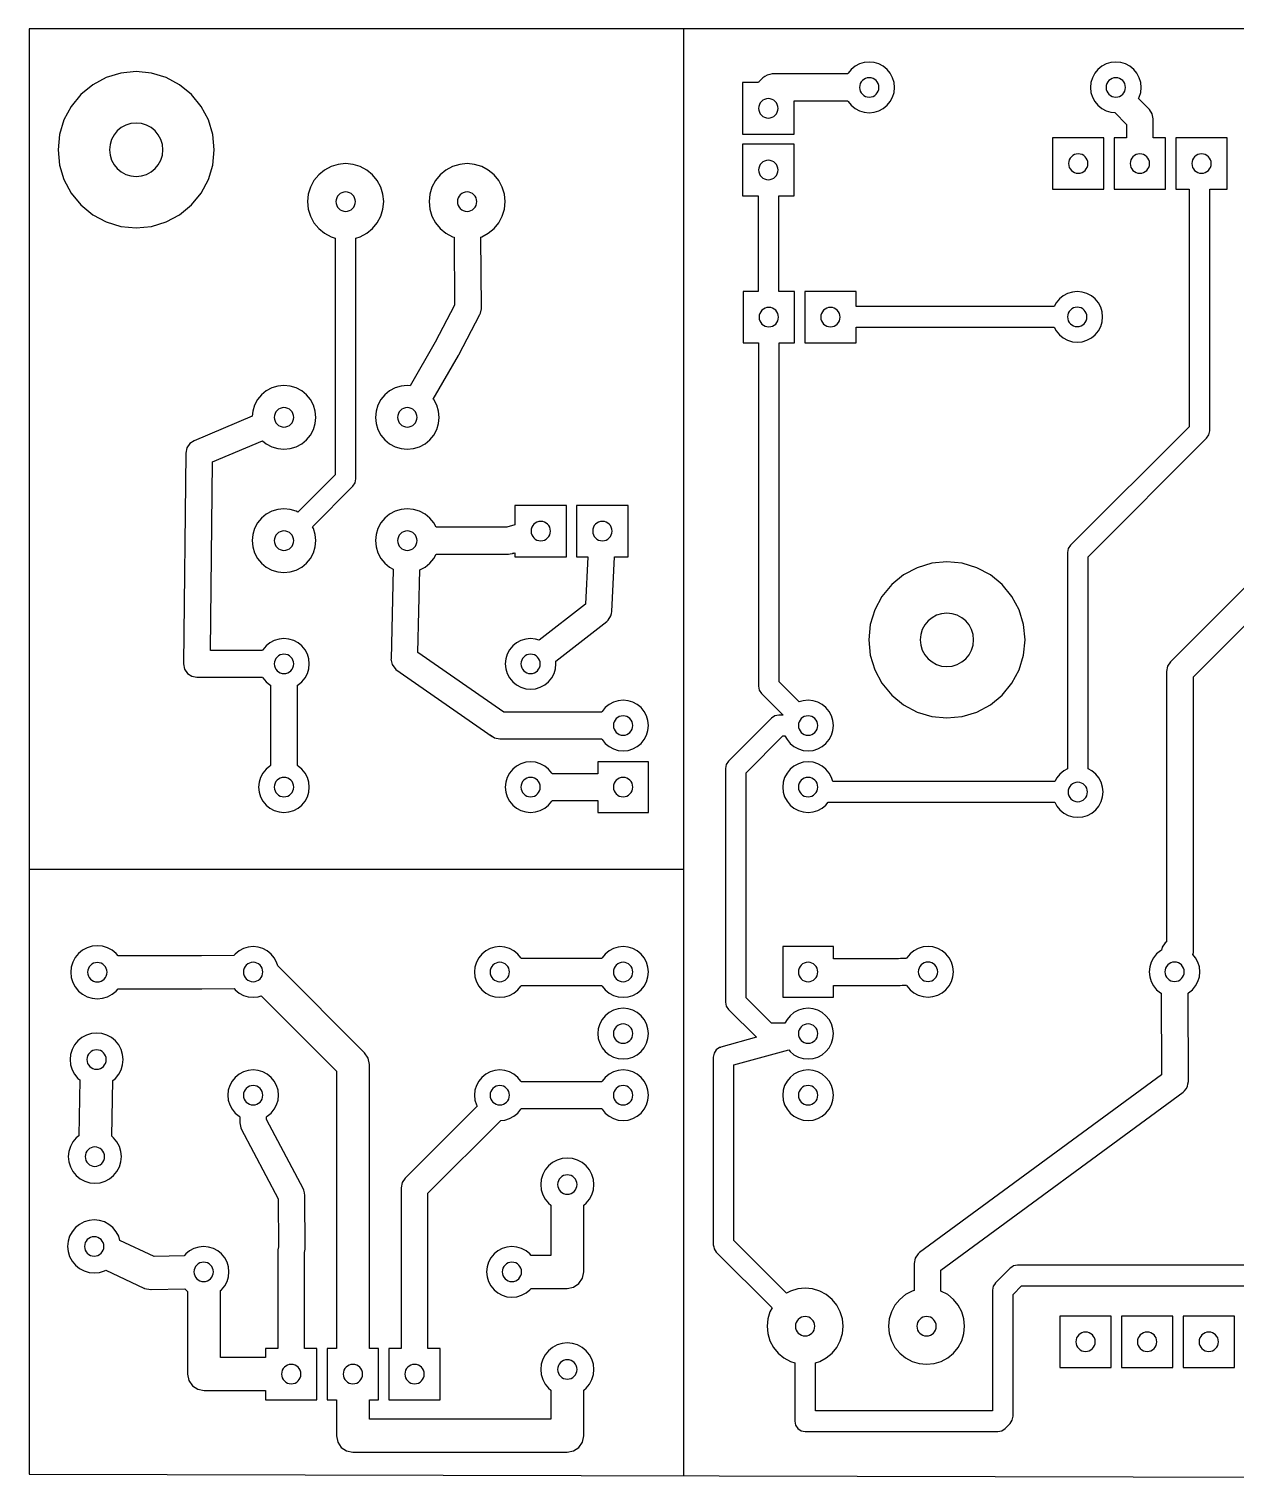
# Model space of a CAD drawing. Extents: x 0.5 to 88.8, y -0.1 to 59.7.
# Drawn here: x 0.5 to 50.2, y -0.1 to 59.7 of the extents above; entities that cross this region are included whole.
import ezdxf

# ---------------------------------------------------------------- set-up
doc = ezdxf.new("R2010")
doc.units = 0
doc.layers.add('PLAN_1', color=18, linetype='CONTINUOUS')

msp = doc.modelspace()

# ---------------------------------------------------------------- linework, layer by layer
at = {"layer": 'PLAN_1'}
for points in [[(0.484727, 0.120579), (85.767685, -0.081994), (85.767685, 41.141479), (88.80627, 46.610932), (88.80627, 59.676849), (0.484727, 59.676849)], [(35.497269, 56.305599), (35.677777, 56.402084), (35.835995, 56.531929), (35.96584, 56.690147), (36.062325, 56.870655), (36.121739, 57.066517), (36.1418, 57.270207), (36.121739, 57.473896), (36.062325, 57.669758), (35.96584, 57.850266), (35.835995, 58.008484), (35.677777, 58.138329), (35.497269, 58.234814), (35.301407, 58.294228), (35.097718, 58.314289), (34.894028, 58.294228), (34.698166, 58.234814), (34.517659, 58.138329), (34.35944, 58.008484), (34.229596, 57.850266), (34.214642, 57.822289), (31.104836, 57.822289), (30.996968, 57.800831), (30.889622, 57.778614), (30.802166, 57.719193), (30.711445, 57.657555), (30.551896, 57.495491), (30.53265, 57.46669), (29.882195, 57.46669), (29.882195, 55.346527), (32.002358, 55.346527), (32.002358, 56.718124), (34.214642, 56.718124), (34.229596, 56.690147), (34.35944, 56.531929), (34.517659, 56.402084), (34.698166, 56.305599), (34.894028, 56.246185), (35.097718, 56.226124), (35.301407, 56.246185)], [(47.305859, 53.070686), (47.305859, 55.190849), (46.800396, 55.190849), (46.800396, 55.974808), (46.75837, 56.186081), (46.638695, 56.365189), (46.189633, 56.814251), (46.219784, 56.870655), (46.279198, 57.066517), (46.29926, 57.270207), (46.279198, 57.473896), (46.219784, 57.669758), (46.123299, 57.850266), (45.993454, 58.008484), (45.835236, 58.138329), (45.654728, 58.234814), (45.458867, 58.294228), (45.255177, 58.314289), (45.051487, 58.294228), (44.855626, 58.234814), (44.675118, 58.138329), (44.5169, 58.008484), (44.387055, 57.850266), (44.29057, 57.669758), (44.231156, 57.473896), (44.211094, 57.270207), (44.231156, 57.066517), (44.29057, 56.870655), (44.387055, 56.690147), (44.5169, 56.531929), (44.675118, 56.402084), (44.855626, 56.305599), (45.051487, 56.246185), (45.211983, 56.230377), (45.696232, 55.746128), (45.696232, 55.190849), (45.185696, 55.190849), (45.185696, 53.070686)], [(7.175892, 52.423496), (7.576226, 52.911305), (7.873703, 53.467842), (8.056885, 54.07172), (8.11874, 54.69973), (8.056885, 55.32774), (7.873703, 55.931618), (7.576228, 56.488155), (7.175892, 56.975964), (6.688084, 57.376297), (6.131546, 57.673775), (5.527672, 57.856957), (4.899659, 57.918812), (4.271645, 57.856957), (3.667771, 57.673775), (3.111233, 57.376297), (2.623425, 56.975964), (2.223092, 56.488155), (1.925614, 55.931618), (1.742432, 55.32774), (1.680577, 54.69973), (1.742432, 54.07172), (1.925614, 53.467842), (2.223092, 52.911305), (2.623425, 52.423496), (3.111233, 52.023163), (3.667771, 51.725685), (4.271645, 51.542503), (4.899659, 51.480648), (5.527672, 51.542503), (6.131546, 51.725685), (6.688084, 52.023163)], [(44.268055, 27.364807), (44.426274, 27.494652), (44.556118, 27.652868), (44.652604, 27.833376), (44.712017, 28.02924), (44.732079, 28.232929), (44.712017, 28.436619), (44.652604, 28.632483), (44.556118, 28.81299), (44.426274, 28.971207), (44.268055, 29.101051), (44.113079, 29.183888), (44.113079, 37.924755), (48.997456, 42.809132), (49.0896, 42.947041), (49.12196, 43.109711), (49.12196, 53.070686), (49.845856, 53.070686), (49.845856, 55.190849), (47.725693, 55.190849), (47.725693, 53.070686), (48.271794, 53.070686), (48.271794, 43.285786), (43.387417, 38.401409), (43.295273, 38.2635), (43.262913, 38.10083), (43.262913, 29.183888), (43.107937, 29.101051), (42.949719, 28.971207), (42.819874, 28.81299), (42.737034, 28.658011), (33.595768, 28.658011), (33.542645, 28.833143), (33.44616, 29.013651), (33.316315, 29.171867), (33.158097, 29.301712), (32.977589, 29.398195), (32.781727, 29.457609), (32.578038, 29.477673), (32.374348, 29.457609), (32.178486, 29.398195), (31.997979, 29.301712), (31.83976, 29.171867), (31.709916, 29.013651), (31.61343, 28.833143), (31.554017, 28.63728), (31.533955, 28.43359), (31.554017, 28.2299), (31.61343, 28.034037), (31.709916, 27.853529), (31.83976, 27.695313), (31.997979, 27.565468), (32.178486, 27.468985), (32.374348, 27.409571), (32.578038, 27.389509), (32.781727, 27.409571), (32.977589, 27.468985), (33.158097, 27.565468), (33.316315, 27.695313), (33.408669, 27.807848), (42.737034, 27.807848), (42.819874, 27.652868), (42.949719, 27.494652), (43.107937, 27.364807), (43.288445, 27.268324), (43.484307, 27.20891), (43.687996, 27.188849), (43.891686, 27.20891), (44.087548, 27.268324)], [(44.768399, 53.070686), (44.768399, 55.190849), (42.648236, 55.190849), (42.648236, 53.070686)], [(12.080656, 37.860985), (12.202092, 38.088173), (12.276869, 38.334686), (12.302119, 38.591049), (12.276869, 38.847412), (12.202092, 39.093926), (12.163769, 39.165623), (13.828618, 40.830471), (13.920763, 40.96838), (13.95312, 41.13105), (13.95312, 51.059246), (14.128117, 51.112331), (14.399218, 51.257237), (14.636839, 51.452248), (14.83185, 51.689873), (14.976757, 51.960972), (15.065989, 52.255135), (15.096119, 52.56105), (15.065989, 52.866966), (14.976757, 53.161129), (14.83185, 53.432228), (14.636839, 53.669853), (14.399218, 53.864864), (14.128117, 54.009769), (13.833956, 54.099003), (13.528038, 54.129131), (13.222121, 54.099003), (12.92796, 54.009769), (12.656859, 53.864864), (12.419238, 53.669853), (12.224226, 53.432228), (12.079319, 53.161129), (11.990086, 52.866966), (11.959958, 52.56105), (11.990086, 52.255135), (12.079319, 51.960972), (12.224226, 51.689869), (12.419238, 51.452248), (12.656859, 51.25724), (12.92796, 51.112331), (13.102957, 51.059246), (13.102957, 41.307125), (11.562611, 39.766781), (11.490914, 39.805103), (11.244402, 39.879883), (10.988038, 39.905132), (10.731673, 39.879883), (10.485161, 39.805103), (10.257973, 39.68367), (10.058842, 39.520245), (9.895419, 39.321114), (9.773983, 39.093926), (9.699206, 38.847412), (9.673956, 38.591049), (9.699206, 38.334686), (9.773983, 38.088173), (9.895419, 37.860985), (10.058842, 37.661854), (10.257973, 37.498432), (10.485161, 37.376995), (10.731673, 37.302216), (10.988038, 37.276966), (11.244402, 37.302216), (11.490914, 37.376995), (11.718102, 37.498428), (11.917233, 37.661854)], [(16.997235, 42.741852), (17.160658, 42.940983), (17.282093, 43.168171), (17.356871, 43.414684), (17.382121, 43.671047), (17.356871, 43.92741), (17.282092, 44.173924), (17.160658, 44.401112), (17.140284, 44.425938), (18.177054, 46.224945), (18.184601, 46.253155), (18.187655, 46.244217), (19.061413, 47.910454), (19.067194, 47.933926), (19.084467, 47.9603), (19.120276, 48.149452), (19.124535, 48.171951), (19.097437, 51.101872), (19.131916, 51.112331), (19.403017, 51.257237), (19.640639, 51.452248), (19.83565, 51.689873), (19.980557, 51.960972), (20.069788, 52.255135), (20.099919, 52.56105), (20.069788, 52.866966), (19.980557, 53.161129), (19.83565, 53.432228), (19.640639, 53.669853), (19.403017, 53.864864), (19.131916, 54.009769), (18.837756, 54.099003), (18.531838, 54.129131), (18.22592, 54.099003), (17.931759, 54.009769), (17.660658, 53.864864), (17.423037, 53.669853), (17.228026, 53.432228), (17.083119, 53.161129), (16.993887, 52.866966), (16.963757, 52.56105), (16.993887, 52.255135), (17.083119, 51.960972), (17.228026, 51.689869), (17.423037, 51.452248), (17.660658, 51.25724), (17.931759, 51.112331), (17.993304, 51.093662), (18.019139, 48.300423), (17.214888, 46.766739), (16.181694, 44.973938), (16.068039, 44.98513), (15.811675, 44.959881), (15.565161, 44.885101), (15.337975, 44.763668), (15.138844, 44.600243), (14.97542, 44.401112), (14.853987, 44.173924), (14.779208, 43.92741), (14.753958, 43.671047), (14.779208, 43.414684), (14.853987, 43.168171), (14.97542, 42.940983), (15.138844, 42.741852), (15.337975, 42.57843), (15.565161, 42.456993), (15.811675, 42.382214), (16.068039, 42.356964), (16.324404, 42.382214), (16.570918, 42.456993), (16.798104, 42.578426)], [(44.067227, 46.846642), (44.247734, 46.943127), (44.405953, 47.072971), (44.535798, 47.23119), (44.632283, 47.411697), (44.691697, 47.607559), (44.711758, 47.811249), (44.691697, 48.014938), (44.632283, 48.2108), (44.535798, 48.391308), (44.405953, 48.549526), (44.247734, 48.679371), (44.067227, 48.775856), (43.871365, 48.83527), (43.667675, 48.855331), (43.463986, 48.83527), (43.268124, 48.775856), (43.087616, 48.679371), (42.929398, 48.549526), (42.799553, 48.391308), (42.716717, 48.236332), (34.560139, 48.236332), (34.560139, 48.861168), (32.439976, 48.861168), (32.439976, 46.741005), (34.560139, 46.741005), (34.560139, 47.386166), (42.716717, 47.386166), (42.799553, 47.23119), (42.929398, 47.072971), (43.087616, 46.943127), (43.268124, 46.846642), (43.463986, 46.787228), (43.667675, 46.767166), (43.871365, 46.787228)], [(17.188662, 46.711884), (17.204514, 46.735607), (17.209784, 46.757004), (17.214888, 46.766739)], [(11.85616, 27.853529), (11.952643, 28.034037), (12.012059, 28.2299), (12.03212, 28.43359), (12.012059, 28.63728), (11.952643, 28.833143), (11.85616, 29.013651), (11.726315, 29.171867), (11.568098, 29.301712), (11.54012, 29.316668), (11.54012, 32.241051), (11.54012, 32.627976), (11.568098, 32.642929), (11.726315, 32.772774), (11.85616, 32.930992), (11.952643, 33.1115), (12.012059, 33.307362), (12.03212, 33.511051), (12.012059, 33.714741), (11.952643, 33.910603), (11.85616, 34.09111), (11.726315, 34.249329), (11.568098, 34.379173), (11.387589, 34.475658), (11.191727, 34.535072), (10.988038, 34.555134), (10.784348, 34.535072), (10.588486, 34.475658), (10.407977, 34.379173), (10.24976, 34.249329), (10.119915, 34.09111), (10.104962, 34.063133), (7.957428, 34.063133), (8.045998, 41.832184), (10.108324, 42.701241), (10.257973, 42.57843), (10.485161, 42.456993), (10.731673, 42.382214), (10.988038, 42.356964), (11.244402, 42.382214), (11.490914, 42.456993), (11.718102, 42.578426), (11.917233, 42.741852), (12.080656, 42.940983), (12.202092, 43.168171), (12.276869, 43.414684), (12.302119, 43.671047), (12.276869, 43.92741), (12.202092, 44.173924), (12.080656, 44.401112), (11.917233, 44.600243), (11.718102, 44.763668), (11.490914, 44.885101), (11.244402, 44.959881), (10.988038, 44.98513), (10.731673, 44.959881), (10.485161, 44.885101), (10.257973, 44.763668), (10.058842, 44.600243), (9.895419, 44.401112), (9.773983, 44.173924), (9.699206, 43.92741), (9.678616, 43.718357), (7.286751, 42.710434), (7.107697, 42.590771), (6.988022, 42.411663), (6.945958, 42.200199), (6.846936, 33.511051), (6.88896, 33.299778), (7.008637, 33.12067), (7.187745, 33.000996), (7.399018, 32.958969), (10.104962, 32.958969), (10.119915, 32.930992), (10.24976, 32.772774), (10.407977, 32.642929), (10.435955, 32.627976), (10.435955, 32.241051), (10.435955, 29.316668), (10.407977, 29.301712), (10.24976, 29.171867), (10.119915, 29.013651), (10.023432, 28.833143), (9.964016, 28.63728), (9.943955, 28.43359), (9.964016, 28.2299), (10.023432, 28.034037), (10.119915, 27.853529), (10.24976, 27.695313), (10.407977, 27.565468), (10.588484, 27.468985), (10.784348, 27.409571), (10.988038, 27.389509), (11.191727, 27.409571), (11.387591, 27.468985), (11.568098, 27.565468), (11.726315, 27.695313)], [(15.596046, 33.277066), (19.563195, 30.517544), (19.598832, 30.506386), (19.666766, 30.460995), (19.878039, 30.418968), (24.074963, 30.418968), (24.089917, 30.390991), (24.219761, 30.232773), (24.377978, 30.102928), (24.558485, 30.006443), (24.754349, 29.947029), (24.958039, 29.926968), (25.161728, 29.947029), (25.357592, 30.006443), (25.5381, 30.102928), (25.696316, 30.232773), (25.826161, 30.390991), (25.922644, 30.571499), (25.982058, 30.767361), (26.002121, 30.97105), (25.982058, 31.17474), (25.922644, 31.370602), (25.826161, 31.551109), (25.696316, 31.709328), (25.5381, 31.839172), (25.357592, 31.935658), (25.161728, 31.995071), (24.958039, 32.015133), (24.754349, 31.995071), (24.558485, 31.935658), (24.377978, 31.839172), (24.219761, 31.709328), (24.089917, 31.551109), (24.074963, 31.523132), (20.050894, 31.523132), (16.507832, 33.982891), (16.59092, 37.387688), (16.798104, 37.498428), (16.997235, 37.661854), (17.160658, 37.860985), (17.255793, 38.038967), (17.973038, 38.038967), (18.608038, 38.038967), (19.243039, 38.038967), (20.243798, 38.038967), (20.455071, 38.080994), (20.401503, 38.06197), (20.504517, 38.092674), (20.504517, 37.924667), (22.62468, 37.924667), (22.62468, 40.04483), (20.504517, 40.04483), (20.504517, 39.24485), (20.163264, 39.143131), (19.243039, 39.143131), (18.608038, 39.143131), (17.973038, 39.143131), (17.255791, 39.143131), (17.160658, 39.321114), (16.997235, 39.520245), (16.798104, 39.68367), (16.570918, 39.805103), (16.324404, 39.879883), (16.068039, 39.905132), (15.811675, 39.879883), (15.565161, 39.805103), (15.337975, 39.68367), (15.138844, 39.520245), (14.97542, 39.321114), (14.853987, 39.093926), (14.779208, 38.847412), (14.753958, 38.591049), (14.779208, 38.334686), (14.853987, 38.088173), (14.97542, 37.860985), (15.138844, 37.661854), (15.337975, 37.498432), (15.487183, 37.418678), (15.39674, 33.712479), (15.396576, 33.699009), (15.438601, 33.487736)], [(24.478187, 35.592354), (24.498566, 35.67157), (24.60652, 37.924667), (25.164679, 37.924667), (25.164679, 40.04483), (23.044516, 40.04483), (23.044516, 37.924667), (23.501091, 37.924667), (23.407782, 35.977215), (21.503176, 34.489132), (21.351729, 34.535072), (21.148039, 34.555134), (20.94435, 34.535072), (20.748486, 34.475658), (20.567978, 34.379173), (20.409762, 34.249329), (20.279917, 34.09111), (20.183434, 33.910603), (20.12402, 33.714741), (20.103959, 33.511051), (20.12402, 33.307362), (20.183434, 33.1115), (20.279917, 32.930992), (20.409762, 32.772774), (20.567978, 32.642929), (20.748486, 32.546444), (20.94435, 32.48703), (21.148039, 32.466969), (21.351729, 32.48703), (21.547593, 32.546444), (21.7281, 32.642929), (21.886317, 32.772774), (22.016161, 32.930992), (22.112645, 33.1115), (22.172059, 33.307362), (22.19212, 33.511051), (22.18159, 33.617962), (24.287018, 35.262947), (24.337498, 35.30761), (24.457175, 35.486717)], [(40.086544, 31.825081), (40.574353, 32.225414), (40.974686, 32.713223), (41.272164, 33.26976), (41.455346, 33.873638), (41.517201, 34.501648), (41.455346, 35.129658), (41.272164, 35.733536), (40.974686, 36.290073), (40.574353, 36.777882), (40.086544, 37.178215), (39.530007, 37.475693), (38.926133, 37.658875), (38.298119, 37.72073), (37.670109, 37.658875), (37.066231, 37.475693), (36.509694, 37.178215), (36.021885, 36.777882), (35.621552, 36.290073), (35.324074, 35.733536), (35.140892, 35.129658), (35.079037, 34.501648), (35.140892, 33.873638), (35.324074, 33.26976), (35.621552, 32.713223), (36.021885, 32.225414), (36.509694, 31.825081), (37.066231, 31.527603), (37.670105, 31.344421), (38.298119, 31.282566), (38.926133, 31.344421), (39.530007, 31.527603)], [(26.002121, 27.389507), (26.002121, 29.477673), (23.913956, 29.477673), (23.913956, 28.985672), (22.031117, 28.985672), (22.016161, 29.013651), (21.886317, 29.171867), (21.7281, 29.301712), (21.547593, 29.398195), (21.351729, 29.457609), (21.148039, 29.477673), (20.94435, 29.457609), (20.748486, 29.398195), (20.567978, 29.301712), (20.409762, 29.171867), (20.279917, 29.013651), (20.183434, 28.833143), (20.12402, 28.63728), (20.103959, 28.43359), (20.12402, 28.2299), (20.183434, 28.034037), (20.279917, 27.853529), (20.409762, 27.695313), (20.567978, 27.565468), (20.748486, 27.468985), (20.94435, 27.409571), (21.148039, 27.389509), (21.351729, 27.409571), (21.547593, 27.468985), (21.7281, 27.565468), (21.886317, 27.695313), (22.016161, 27.853529), (22.031117, 27.881508), (23.913956, 27.881508), (23.913956, 27.389507)], [(23.75342, 4.433132), (23.732397, 4.646576), (23.670138, 4.851818), (23.569035, 5.040972), (23.43297, 5.206764), (23.267178, 5.342827), (23.078026, 5.443932), (22.872784, 5.506191), (22.659338, 5.527214), (22.445893, 5.506191), (22.240651, 5.443932), (22.051499, 5.342827), (21.885706, 5.206764), (21.749642, 5.040972), (21.648539, 4.851818), (21.586279, 4.646576), (21.565257, 4.433132), (21.586279, 4.219688), (21.648539, 4.014446), (21.749644, 3.825293), (21.885706, 3.6595), (21.980257, 3.581904), (21.980257, 2.381714), (14.50684, 2.381714), (14.50684, 3.18255), (14.887841, 3.18255), (14.887841, 5.302713), (14.50684, 5.302713), (14.50684, 17.00359), (14.455149, 17.263462), (14.307942, 17.483772), (10.727965, 21.063751), (10.682646, 21.213144), (10.586163, 21.393652), (10.456318, 21.551868), (10.298102, 21.681713), (10.117592, 21.778196), (9.92173, 21.83761), (9.718041, 21.857672), (9.514351, 21.83761), (9.318489, 21.778196), (9.13798, 21.681713), (8.979763, 21.551868), (8.928078, 21.488892), (7.596459, 21.482512), (4.150692, 21.482512), (4.073094, 21.577063), (3.907299, 21.713127), (3.718148, 21.81423), (3.512906, 21.87649), (3.299462, 21.897512), (3.086018, 21.87649), (2.880776, 21.81423), (2.691624, 21.713127), (2.52583, 21.577063), (2.389767, 21.41127), (2.288662, 21.222118), (2.226403, 21.016876), (2.20538, 20.803431), (2.226403, 20.589987), (2.288662, 20.384743), (2.389767, 20.195591), (2.52583, 20.029799), (2.69162, 19.893736), (2.880776, 19.792631), (3.086018, 19.730372), (3.299462, 19.709349), (3.512906, 19.730372), (3.718148, 19.792631), (3.907299, 19.893734), (4.073094, 20.029799), (4.150692, 20.12435), (7.599678, 20.12435), (8.934273, 20.130743), (8.979763, 20.075314), (9.13798, 19.945469), (9.318488, 19.848986), (9.514351, 19.789572), (9.718041, 19.76951), (9.92173, 19.789572), (10.044247, 19.826737), (13.148678, 16.722305), (13.148678, 5.302713), (12.767678, 5.302713), (12.767678, 3.18255), (13.148678, 3.18255), (13.148678, 1.702633), (13.200369, 1.442761), (13.347577, 1.22245), (13.567885, 1.075245), (13.827759, 1.023552), (22.659338, 1.023552), (22.919211, 1.075245), (23.139521, 1.22245), (23.286728, 1.442761), (23.338419, 1.702633), (23.338419, 3.581904), (23.43297, 3.6595), (23.569033, 3.825293), (23.670138, 4.014446), (23.732397, 4.219688)], [(25.826161, 20.23353), (25.922644, 20.414038), (25.982058, 20.609901), (26.002119, 20.813591), (25.982058, 21.017281), (25.922644, 21.213144), (25.826161, 21.393652), (25.696316, 21.551868), (25.5381, 21.681713), (25.357592, 21.778196), (25.161728, 21.83761), (24.958039, 21.857672), (24.754349, 21.83761), (24.558485, 21.778196), (24.377978, 21.681713), (24.219761, 21.551868), (24.089917, 21.393652), (24.074961, 21.365673), (23.688038, 21.365673), (20.761116, 21.365673), (20.746161, 21.393652), (20.616316, 21.551868), (20.4581, 21.681713), (20.277592, 21.778196), (20.081728, 21.83761), (19.878039, 21.857672), (19.674349, 21.83761), (19.478486, 21.778196), (19.297978, 21.681713), (19.139761, 21.551868), (19.009917, 21.393652), (18.913433, 21.213144), (18.85402, 21.017281), (18.833958, 20.813591), (18.85402, 20.609901), (18.913433, 20.414038), (19.009917, 20.23353), (19.139761, 20.075314), (19.297978, 19.945469), (19.478486, 19.848986), (19.674349, 19.789572), (19.878039, 19.76951), (20.081728, 19.789572), (20.277592, 19.848986), (20.4581, 19.945469), (20.616316, 20.075314), (20.746161, 20.23353), (20.761116, 20.261509), (23.688038, 20.261509), (24.074961, 20.261509), (24.089917, 20.23353), (24.219761, 20.075314), (24.377978, 19.945469), (24.558485, 19.848986), (24.754349, 19.789572), (24.958039, 19.76951), (25.161728, 19.789572), (25.357592, 19.848986), (25.5381, 19.945469), (25.696316, 20.075314)], [(38.256615, 20.082933), (38.38646, 20.24115), (38.482945, 20.421658), (38.542359, 20.617521), (38.56242, 20.821211), (38.542359, 21.0249), (38.482945, 21.220764), (38.38646, 21.401272), (38.256615, 21.559488), (38.098397, 21.689333), (37.917889, 21.785816), (37.722027, 21.84523), (37.518338, 21.865292), (37.314648, 21.84523), (37.118786, 21.785816), (36.938279, 21.689333), (36.78006, 21.559488), (36.650216, 21.401272), (36.635262, 21.373293), (36.388039, 21.373293), (36.298649, 21.355513), (33.62212, 21.355513), (33.62212, 21.857674), (31.533955, 21.857674), (31.533955, 19.769508), (33.62212, 19.769508), (33.62212, 20.251349), (36.370255, 20.251349), (36.459645, 20.269129), (36.635262, 20.269129), (36.650216, 20.24115), (36.78006, 20.082933), (36.938279, 19.953089), (37.118786, 19.856606), (37.314648, 19.797192), (37.518338, 19.77713), (37.722027, 19.797192), (37.917889, 19.856606), (38.098397, 19.953089)], [(25.922644, 17.874037), (25.982058, 18.069901), (26.002119, 18.27359), (25.982058, 18.47728), (25.922644, 18.673143), (25.826161, 18.853651), (25.696316, 19.011868), (25.5381, 19.141712), (25.357592, 19.238195), (25.161728, 19.297609), (24.958039, 19.317671), (24.754349, 19.297609), (24.558485, 19.238195), (24.377978, 19.141712), (24.219761, 19.011868), (24.089917, 18.853651), (23.993433, 18.673143), (23.934019, 18.47728), (23.913958, 18.27359), (23.934019, 18.069901), (23.993433, 17.874037), (24.089917, 17.693529), (24.219761, 17.535313), (24.377978, 17.405468), (24.558485, 17.308985), (24.754349, 17.249571), (24.958039, 17.229509), (25.161728, 17.249571), (25.357592, 17.308985), (25.5381, 17.405468), (25.696316, 17.535313), (25.826161, 17.693529)], [(4.27092, 12.990307), (4.291943, 13.203751), (4.27092, 13.417194), (4.208661, 13.622438), (4.107556, 13.81159), (3.971493, 13.977383), (3.891964, 14.042652), (3.932812, 16.340508), (4.042611, 16.430618), (4.178673, 16.596411), (4.279778, 16.785563), (4.342038, 16.990807), (4.36306, 17.20425), (4.342038, 17.417696), (4.279778, 17.622938), (4.178673, 17.81209), (4.042611, 17.977882), (3.876816, 18.113947), (3.687664, 18.21505), (3.482422, 18.277309), (3.268979, 18.298332), (3.055535, 18.277309), (2.850293, 18.21505), (2.661141, 18.113947), (2.495346, 17.977882), (2.359284, 17.81209), (2.258179, 17.622938), (2.195919, 17.417696), (2.174897, 17.20425), (2.195919, 16.990807), (2.258179, 16.785563), (2.359284, 16.596411), (2.495346, 16.430618), (2.574875, 16.365349), (2.534028, 14.067493), (2.424229, 13.977383), (2.288166, 13.81159), (2.187062, 13.622438), (2.124802, 13.417194), (2.103779, 13.203751), (2.124802, 12.990307), (2.187062, 12.785065), (2.288166, 12.595911), (2.424229, 12.430119), (2.59002, 12.294056), (2.779175, 12.192951), (2.984417, 12.130692), (3.197861, 12.109669), (3.411305, 12.130692), (3.616547, 12.192951), (3.805699, 12.294056), (3.971493, 12.430119), (4.107556, 12.595911), (4.208661, 12.785065)], [(12.34784, 3.18255), (12.34784, 5.302713), (11.83984, 5.302713), (11.83984, 9.254999), (11.865229, 9.387381), (11.849989, 11.607342), (11.828625, 11.711023), (11.805935, 11.819178), (11.786396, 11.860817), (10.270123, 14.739788), (10.270123, 14.850514), (10.298102, 14.865469), (10.456318, 14.995314), (10.586163, 15.15353), (10.682646, 15.334038), (10.742062, 15.529902), (10.762124, 15.733591), (10.742062, 15.937281), (10.682646, 16.133144), (10.586163, 16.313652), (10.456318, 16.471869), (10.298102, 16.601713), (10.117592, 16.698196), (9.92173, 16.75761), (9.718041, 16.777672), (9.514351, 16.75761), (9.318489, 16.698196), (9.13798, 16.601713), (8.979763, 16.471869), (8.849919, 16.313652), (8.753436, 16.133144), (8.69402, 15.937281), (8.673958, 15.733591), (8.69402, 15.529902), (8.753436, 15.334038), (8.849919, 15.15353), (8.979763, 14.995314), (9.13798, 14.865469), (9.165959, 14.850514), (9.165959, 14.603291), (9.207983, 14.392017), (9.229565, 14.346024), (10.746775, 11.465279), (10.760388, 9.482418), (10.735676, 9.358191), (10.735676, 5.302713), (10.227677, 5.302713), (10.227677, 4.921715), (8.377819, 4.921715), (8.377819, 7.564951), (8.375328, 7.681725), (8.416695, 7.715673), (8.54654, 7.87389), (8.643023, 8.054398), (8.702439, 8.250259), (8.7225, 8.453951), (8.702439, 8.657642), (8.643023, 8.853504), (8.54654, 9.034012), (8.416695, 9.192228), (8.258479, 9.322073), (8.077969, 9.418556), (7.882107, 9.47797), (7.678418, 9.498032), (7.474728, 9.47797), (7.278866, 9.418556), (7.098357, 9.322073), (6.94014, 9.192228), (6.876368, 9.114521), (5.643834, 9.085793), (4.232056, 9.752422), (4.180718, 9.921658), (4.079613, 10.110811), (3.943551, 10.276604), (3.777756, 10.412666), (3.588604, 10.513771), (3.383362, 10.576031), (3.169918, 10.597054), (2.956475, 10.576031), (2.751233, 10.513771), (2.562081, 10.412666), (2.396286, 10.276604), (2.260224, 10.110811), (2.159119, 9.921658), (2.096859, 9.716415), (2.075837, 9.502972), (2.096859, 9.289528), (2.159119, 9.084286), (2.260224, 8.895132), (2.396286, 8.72934), (2.562081, 8.593277), (2.751233, 8.492172), (2.956475, 8.429913), (3.169918, 8.40889), (3.383362, 8.429913), (3.588604, 8.492172), (3.650311, 8.525154), (5.209145, 7.789085), (5.224408, 7.785664), (5.239228, 7.775763), (5.4991, 7.724072), (5.514924, 7.724255), (6.906477, 7.756691), (6.94014, 7.715673), (7.017485, 7.652199), (7.019497, 7.564152), (7.019658, 7.549847), (7.019658, 4.242632), (7.071349, 3.982758), (7.218556, 3.762449), (7.438866, 3.615242), (7.698739, 3.563549), (10.227677, 3.563549), (10.227677, 3.18255)], [(25.922644, 15.334038), (25.982058, 15.529902), (26.002121, 15.733591), (25.982058, 15.937281), (25.922644, 16.133144), (25.826161, 16.313652), (25.696316, 16.471869), (25.5381, 16.601713), (25.357592, 16.698196), (25.161728, 16.75761), (24.958039, 16.777672), (24.754349, 16.75761), (24.558485, 16.698196), (24.377978, 16.601713), (24.219761, 16.471869), (24.089917, 16.313652), (24.074961, 16.285673), (23.688038, 16.285673), (23.053038, 16.285673), (20.761116, 16.285673), (20.746161, 16.313652), (20.616316, 16.471869), (20.4581, 16.601713), (20.277592, 16.698196), (20.081728, 16.75761), (19.878039, 16.777672), (19.674349, 16.75761), (19.478486, 16.698196), (19.297978, 16.601713), (19.139761, 16.471869), (19.009917, 16.313652), (18.913433, 16.133144), (18.85402, 15.937281), (18.833958, 15.733591), (18.85402, 15.529902), (18.913433, 15.334038), (18.942696, 15.279291), (15.977377, 12.313973), (15.857701, 12.134865), (15.815676, 11.923592), (15.815676, 5.302713), (15.307677, 5.302713), (15.307677, 3.18255), (17.42784, 3.18255), (17.42784, 5.302713), (16.91984, 5.302713), (16.91984, 11.694912), (19.918415, 14.693487), (20.081728, 14.709572), (20.277592, 14.768986), (20.4581, 14.865469), (20.616316, 14.995314), (20.746161, 15.15353), (20.761116, 15.181509), (23.053038, 15.181509), (23.688038, 15.181509), (24.074961, 15.181509), (24.089917, 15.15353), (24.219761, 14.995314), (24.377978, 14.865469), (24.558485, 14.768986), (24.754349, 14.709572), (24.958039, 14.68951), (25.161728, 14.709572), (25.357592, 14.768986), (25.5381, 14.865469), (25.696316, 14.995314), (25.826161, 15.15353)], [(33.542645, 15.334038), (33.602059, 15.529902), (33.62212, 15.733591), (33.602059, 15.937281), (33.542645, 16.133144), (33.44616, 16.313652), (33.316315, 16.471869), (33.158097, 16.601713), (32.977589, 16.698196), (32.781727, 16.75761), (32.578038, 16.777672), (32.374348, 16.75761), (32.178486, 16.698196), (31.997979, 16.601713), (31.83976, 16.471869), (31.709916, 16.313652), (31.61343, 16.133144), (31.554017, 15.937281), (31.533955, 15.733591), (31.554017, 15.529902), (31.61343, 15.334038), (31.709916, 15.15353), (31.83976, 14.995314), (31.997979, 14.865469), (32.178486, 14.768986), (32.374348, 14.709572), (32.578038, 14.68951), (32.781727, 14.709572), (32.977589, 14.768986), (33.158097, 14.865469), (33.316315, 14.995314), (33.44616, 15.15353)], [(23.338419, 8.453951), (23.338419, 11.201901), (23.43297, 11.279499), (23.569033, 11.445292), (23.670138, 11.634445), (23.732397, 11.839687), (23.75342, 12.053131), (23.732397, 12.266575), (23.670138, 12.471817), (23.569035, 12.660971), (23.43297, 12.826763), (23.267178, 12.962826), (23.078026, 13.063931), (22.872784, 13.12619), (22.659338, 13.147213), (22.445893, 13.12619), (22.240651, 13.063931), (22.051499, 12.962826), (21.885706, 12.826763), (21.749642, 12.660971), (21.648539, 12.471817), (21.586279, 12.266575), (21.565257, 12.053131), (21.586279, 11.839687), (21.648539, 11.634445), (21.749644, 11.445292), (21.885706, 11.279499), (21.980257, 11.201902), (21.980257, 9.133034), (21.165276, 9.133034), (21.116696, 9.192228), (20.958479, 9.322073), (20.777972, 9.418556), (20.582108, 9.47797), (20.378418, 9.498032), (20.174729, 9.47797), (19.978865, 9.418556), (19.798357, 9.322073), (19.640141, 9.192228), (19.510296, 9.034012), (19.413813, 8.853504), (19.354399, 8.657642), (19.334338, 8.453951), (19.354399, 8.250259), (19.413813, 8.054398), (19.510296, 7.87389), (19.640141, 7.715673), (19.798357, 7.585829), (19.978865, 7.489346), (20.174729, 7.429932), (20.378418, 7.40987), (20.582108, 7.429932), (20.777972, 7.489346), (20.958479, 7.585829), (21.116696, 7.715673), (21.165276, 7.774868), (22.659338, 7.774868), (22.919211, 7.826561), (23.139521, 7.973766), (23.286728, 8.194077)], [(45.068119, 4.51351), (45.068119, 6.633673), (42.947956, 6.633673), (42.947956, 4.51351)], [(47.605576, 4.51351), (47.605576, 6.633673), (45.485413, 6.633673), (45.485413, 4.51351)], [(50.145577, 4.51351), (50.145577, 6.633673), (48.025414, 6.633673), (48.025414, 4.51351)]]:
    msp.add_lwpolyline(points, close=True, dxfattribs=at)
for points in [[(27.45691, 0.057786), (27.45691, 59.676849)], [(63.296791, 8.729174), (41.198796, 8.729174), (41.116761, 8.712856), (41.035294, 8.696472), (40.967011, 8.650637), (40.897583, 8.604034), (40.298146, 8.002052), (40.252739, 7.933785), (40.206635, 7.864784), (40.190499, 7.783672), (40.174275, 7.702112), (40.174275, 2.727154), (32.881199, 2.727154), (32.881199, 4.71187), (33.056195, 4.764954), (33.327294, 4.909861), (33.564919, 5.104872), (33.75993, 5.342493), (33.904835, 5.613594), (33.994069, 5.907755), (34.024197, 6.213673), (33.994069, 6.51959), (33.904835, 6.813751), (33.75993, 7.084852), (33.564919, 7.322474), (33.327294, 7.517485), (33.056195, 7.662392), (32.762032, 7.751625), (32.456116, 7.781754), (32.1502, 7.751625), (31.856038, 7.662392), (31.694237, 7.575905), (29.52332, 9.745178), (29.52332, 16.980541), (31.778901, 17.609469), (31.83976, 17.535313), (31.997979, 17.405468), (32.178486, 17.308985), (32.374348, 17.249571), (32.578038, 17.229509), (32.781727, 17.249571), (32.977589, 17.308985), (33.158097, 17.405468), (33.316315, 17.535313), (33.44616, 17.693529), (33.542645, 17.874037), (33.602059, 18.069901), (33.62212, 18.27359), (33.602059, 18.47728), (33.542645, 18.673143), (33.44616, 18.853651), (33.316315, 19.011868), (33.158097, 19.141712), (32.977589, 19.238195), (32.781727, 19.297609), (32.578038, 19.317671), (32.374348, 19.297609), (32.178486, 19.238195), (31.997979, 19.141712), (31.83976, 19.011868), (31.709916, 18.853651), (31.627076, 18.698671), (31.075173, 18.698671), (30.023701, 19.750145), (30.023701, 29.026959), (31.544888, 30.545967), (31.627079, 30.545967), (31.709916, 30.390991), (31.83976, 30.232773), (31.997979, 30.102928), (32.178486, 30.006443), (32.374348, 29.947029), (32.578038, 29.926968), (32.781727, 29.947029), (32.977589, 30.006443), (33.158097, 30.102928), (33.316315, 30.232773), (33.44616, 30.390991), (33.542645, 30.571499), (33.602059, 30.767361), (33.62212, 30.97105), (33.602059, 31.17474), (33.542645, 31.370602), (33.44616, 31.551109), (33.316315, 31.709328), (33.158097, 31.839172), (32.977589, 31.935658), (32.781727, 31.995071), (32.578038, 32.015133), (32.374348, 31.995071), (32.20699, 31.944305), (31.38514, 32.767445), (31.38514, 33.401829), (31.38514, 46.741005), (32.020138, 46.741005), (32.020138, 48.861168), (31.36736, 48.861168), (31.36736, 52.806526), (32.002358, 52.806526), (32.002358, 54.926689), (29.882195, 54.926689), (29.882195, 52.806526), (30.517193, 52.806526), (30.517193, 48.861168), (29.899975, 48.861168), (29.899975, 46.741005), (30.534974, 46.741005), (30.534974, 33.401829), (30.534974, 32.591568), (30.567334, 32.428898), (30.659245, 32.291225), (31.552937, 31.396133), (31.368996, 31.396133), (31.206326, 31.363773), (31.068634, 31.271843), (29.298039, 29.503788), (29.205893, 29.365881), (29.173537, 29.203209), (29.173537, 19.57407), (29.205893, 19.411398), (29.298039, 19.273491), (30.450005, 18.121523), (28.984065, 17.712772), (28.965659, 17.702021), (28.935564, 17.696035), (28.797657, 17.60389), (28.705512, 17.465982), (28.673155, 17.30331), (28.673155, 9.568852), (28.689045, 9.489128), (28.705574, 9.406191), (28.750355, 9.339226), (28.797772, 9.26832), (31.093323, 6.974506), (31.007397, 6.813751), (30.918164, 6.51959), (30.888035, 6.213673), (30.918164, 5.907755), (31.007397, 5.613594), (31.152302, 5.342493), (31.347313, 5.104872), (31.584935, 4.909861), (31.856038, 4.764954), (32.031033, 4.71187), (32.031033, 2.302071), (32.063393, 2.139401), (32.155537, 2.001495), (32.293446, 1.909348), (32.456116, 1.876991), (40.398697, 1.876991), (40.561367, 1.909348), (40.699273, 2.001492), (40.899933, 2.202152), (40.992081, 2.340061), (41.024441, 2.502731), (41.024441, 7.526568), (41.375397, 7.879011), (63.296791, 7.879011)], [(55.853695, 41.938847), (47.506394, 33.591549), (47.386719, 33.412441), (47.344693, 33.201168), (47.344693, 22.0513), (47.285416, 22.011692), (47.165741, 21.832584), (47.142186, 21.714159), (47.095738, 21.689333), (46.937519, 21.559488), (46.807675, 21.401272), (46.71119, 21.220764), (46.651776, 21.0249), (46.631714, 20.821211), (46.651776, 20.617521), (46.71119, 20.421658), (46.807675, 20.24115), (46.937519, 20.082933), (47.095738, 19.953089), (47.126858, 19.936455), (47.142716, 16.580912), (37.170983, 9.249268), (37.107636, 9.194853), (36.987961, 9.015743), (36.945935, 8.804472), (36.945935, 7.688507), (36.859837, 7.662392), (36.588738, 7.517485), (36.351113, 7.322474), (36.156102, 7.084852), (36.011197, 6.813751), (35.921963, 6.51959), (35.891835, 6.213673), (35.921963, 5.907755), (36.011197, 5.613594), (36.156102, 5.342493), (36.351113, 5.104872), (36.588734, 4.909861), (36.859837, 4.764954), (37.154, 4.67572), (37.459916, 4.645592), (37.765831, 4.67572), (38.059994, 4.764954), (38.331093, 4.909861), (38.568718, 5.104872), (38.76373, 5.342493), (38.908635, 5.613594), (38.997868, 5.907755), (39.027996, 6.213673), (38.997868, 6.51959), (38.908635, 6.813751), (38.76373, 7.084852), (38.568718, 7.322474), (38.331093, 7.517485), (38.050099, 7.665394), (38.050099, 8.525143), (48.023152, 15.857756), (48.088337, 15.914021), (48.147149, 16.002943), (48.207169, 16.093691), (48.227436, 16.198172), (48.248192, 16.305161), (48.231015, 19.939812), (48.255856, 19.953089), (48.414074, 20.082933), (48.543919, 20.24115), (48.640404, 20.421658), (48.699818, 20.617521), (48.71988, 20.821211), (48.699818, 21.0249), (48.640404, 21.220764), (48.543919, 21.401272), (48.432171, 21.537436), (48.448857, 21.621311), (48.448857, 32.972488), (56.796158, 41.319786)], [(19.487658, 30.580669), (19.598832, 30.506386)], [(27.45691, 25.037736), (0.484727, 25.037736)]]:
    msp.add_lwpolyline(points, dxfattribs=at)
for points in [[(35.097718, 57.670207, 0.414213562), (34.697718, 57.270207, 0.414213562), (35.097718, 56.870207, 0.414213562), (35.497718, 57.270207, 0.414213562)], [(45.255177, 57.670207, 0.414213562), (44.855177, 57.270207, 0.414213562), (45.255177, 56.870207, 0.414213562), (45.655177, 57.270207, 0.414213562)], [(30.942276, 56.806609, 0.414213562), (30.542276, 56.406609, 0.414213562), (30.942276, 56.006609, 0.414213562), (31.342276, 56.406609, 0.414213562)], [(4.899659, 55.79973, 0.414213562), (3.799659, 54.69973, 0.414213562), (4.899659, 53.59973, 0.414213562), (5.999659, 54.69973, 0.414213562)], [(43.708317, 54.530768, 0.414213562), (43.308317, 54.130768, 0.414213562), (43.708317, 53.730768, 0.414213562), (44.108317, 54.130768, 0.414213562)], [(46.245778, 54.530768, 0.414213562), (45.845778, 54.130768, 0.414213562), (46.245778, 53.730768, 0.414213562), (46.645778, 54.130768, 0.414213562)], [(48.785775, 54.530768, 0.414213562), (48.385775, 54.130768, 0.414213562), (48.785775, 53.730768, 0.414213562), (49.185775, 54.130768, 0.414213562)], [(30.942276, 54.266608, 0.414213562), (30.542276, 53.866608, 0.414213562), (30.942276, 53.466608, 0.414213562), (31.342276, 53.866608, 0.414213562)], [(13.528038, 52.96105, 0.414213562), (13.128038, 52.56105, 0.414213562), (13.528038, 52.16105, 0.414213562), (13.928038, 52.56105, 0.414213562)], [(18.531838, 52.96105, 0.414213562), (18.131838, 52.56105, 0.414213562), (18.531838, 52.16105, 0.414213562), (18.931838, 52.56105, 0.414213562)], [(30.960057, 48.201086, 0.414213562), (30.560057, 47.801086, 0.414213562), (30.960057, 47.401086, 0.414213562), (31.360057, 47.801086, 0.414213562)], [(33.500058, 48.201086, 0.414213562), (33.100058, 47.801086, 0.414213562), (33.500058, 47.401086, 0.414213562), (33.900058, 47.801086, 0.414213562)], [(43.667675, 48.211249, 0.414213562), (43.267675, 47.811249, 0.414213562), (43.667675, 47.411249, 0.414213562), (44.067675, 47.811249, 0.414213562)], [(10.988038, 44.071047, 0.414213562), (10.588038, 43.671047, 0.414213562), (10.988038, 43.271047, 0.414213562), (11.388038, 43.671047, 0.414213562)], [(16.068039, 44.071047, 0.414213562), (15.668039, 43.671047, 0.414213562), (16.068039, 43.271047, 0.414213562), (16.468039, 43.671047, 0.414213562)], [(10.988038, 38.991049, 0.414213562), (10.588038, 38.591049, 0.414213562), (10.988038, 38.191049, 0.414213562), (11.388038, 38.591049, 0.414213562)], [(16.068039, 38.991049, 0.414213562), (15.668039, 38.591049, 0.414213562), (16.068039, 38.191049, 0.414213562), (16.468039, 38.591049, 0.414213562)], [(21.564598, 39.384749, 0.414213562), (21.164598, 38.984749, 0.414213562), (21.564598, 38.584749, 0.414213562), (21.964598, 38.984749, 0.414213562)], [(24.104598, 39.384749, 0.414213562), (23.704598, 38.984749, 0.414213562), (24.104598, 38.584749, 0.414213562), (24.504598, 38.984749, 0.414213562)], [(38.298119, 35.601648, 0.414213562), (37.198119, 34.501648, 0.414213562), (38.298119, 33.401648, 0.414213562), (39.398119, 34.501648, 0.414213562)], [(10.988038, 33.911051, 0.414213562), (10.588038, 33.511051, 0.414213562), (10.988038, 33.111051, 0.414213562), (11.388038, 33.511051, 0.414213562)], [(21.148039, 33.911051, 0.414213562), (20.748039, 33.511051, 0.414213562), (21.148039, 33.111051, 0.414213562), (21.548039, 33.511051, 0.414213562)], [(24.958039, 31.37105, 0.414213562), (24.558039, 30.97105, 0.414213562), (24.958039, 30.57105, 0.414213562), (25.358039, 30.97105, 0.414213562)], [(32.578038, 31.37105, 0.414213562), (32.178038, 30.97105, 0.414213562), (32.578038, 30.57105, 0.414213562), (32.978038, 30.97105, 0.414213562)], [(10.988038, 28.83359, 0.414213562), (10.588038, 28.43359, 0.414213562), (10.988038, 28.03359, 0.414213562), (11.388038, 28.43359, 0.414213562)], [(21.148039, 28.83359, 0.414213562), (20.748039, 28.43359, 0.414213562), (21.148039, 28.03359, 0.414213562), (21.548039, 28.43359, 0.414213562)], [(24.958039, 28.83359, 0.414213562), (24.558039, 28.43359, 0.414213562), (24.958039, 28.03359, 0.414213562), (25.358039, 28.43359, 0.414213562)], [(32.578038, 28.83359, 0.414213562), (32.178038, 28.43359, 0.414213562), (32.578038, 28.03359, 0.414213562), (32.978038, 28.43359, 0.414213562)], [(43.687996, 28.632929, 0.414213562), (43.287996, 28.232929, 0.414213562), (43.687996, 27.832929, 0.414213562), (44.087996, 28.232929, 0.414213562)], [(3.299462, 21.203431, 0.414213562), (2.899462, 20.803431, 0.414213562), (3.299462, 20.403431, 0.414213562), (3.699462, 20.803431, 0.414213562)], [(9.718041, 21.213591, 0.414213562), (9.318041, 20.813591, 0.414213562), (9.718041, 20.413591, 0.414213562), (10.118041, 20.813591, 0.414213562)], [(19.878039, 21.213591, 0.414213562), (19.478039, 20.813591, 0.414213562), (19.878039, 20.413591, 0.414213562), (20.278039, 20.813591, 0.414213562)], [(24.958039, 21.213591, 0.414213562), (24.558039, 20.813591, 0.414213562), (24.958039, 20.413591, 0.414213562), (25.358039, 20.813591, 0.414213562)], [(32.578038, 21.213591, 0.414213562), (32.178038, 20.813591, 0.414213562), (32.578038, 20.413591, 0.414213562), (32.978038, 20.813591, 0.414213562)], [(37.518338, 21.221211, 0.414213562), (37.118338, 20.821211, 0.414213562), (37.518338, 20.421211, 0.414213562), (37.918338, 20.821211, 0.414213562)], [(47.675797, 21.221211, 0.414213562), (47.275797, 20.821211, 0.414213562), (47.675797, 20.421211, 0.414213562), (48.075797, 20.821211, 0.414213562)], [(24.958039, 18.67359, 0.414213562), (24.558039, 18.27359, 0.414213562), (24.958039, 17.87359, 0.414213562), (25.358039, 18.27359, 0.414213562)], [(32.578038, 18.67359, 0.414213562), (32.178038, 18.27359, 0.414213562), (32.578038, 17.87359, 0.414213562), (32.978038, 18.27359, 0.414213562)], [(3.268979, 17.60425, 0.414213562), (2.868979, 17.20425, 0.414213562), (3.268979, 16.80425, 0.414213562), (3.668979, 17.20425, 0.414213562)], [(9.718041, 16.133591, 0.414213562), (9.318041, 15.733591, 0.414213562), (9.718041, 15.333591, 0.414213562), (10.118041, 15.733591, 0.414213562)], [(19.878039, 16.133591, 0.414213562), (19.478039, 15.733591, 0.414213562), (19.878039, 15.333591, 0.414213562), (20.278039, 15.733591, 0.414213562)], [(24.958039, 16.133591, 0.414213562), (24.558039, 15.733591, 0.414213562), (24.958039, 15.333591, 0.414213562), (25.358039, 15.733591, 0.414213562)], [(32.578038, 16.133591, 0.414213562), (32.178038, 15.733591, 0.414213562), (32.578038, 15.333591, 0.414213562), (32.978038, 15.733591, 0.414213562)], [(3.197861, 13.603751, 0.414213562), (2.797861, 13.203751, 0.414213562), (3.197861, 12.803751, 0.414213562), (3.597861, 13.203751, 0.414213562)], [(22.659338, 12.453131, 0.414213562), (22.259338, 12.053131, 0.414213562), (22.659338, 11.653131, 0.414213562), (23.059338, 12.053131, 0.414213562)], [(3.169918, 9.902972, 0.414213562), (2.769918, 9.502972, 0.414213562), (3.169918, 9.102972, 0.414213562), (3.569918, 9.502972, 0.414213562)], [(7.678418, 8.853951, 0.414213562), (7.278418, 8.453951, 0.414213562), (7.678418, 8.053951, 0.414213562), (8.078418, 8.453951, 0.414213562)], [(20.378418, 8.853951, 0.414213562), (19.978418, 8.453951, 0.414213562), (20.378418, 8.053951, 0.414213562), (20.778418, 8.453951, 0.414213562)], [(32.456116, 6.613673, 0.414213562), (32.056116, 6.213673, 0.414213562), (32.456116, 5.813673, 0.414213562), (32.856116, 6.213673, 0.414213562)], [(37.459916, 6.613673, 0.414213562), (37.059916, 6.213673, 0.414213562), (37.459916, 5.813673, 0.414213562), (37.859916, 6.213673, 0.414213562)], [(44.008038, 5.973591, 0.414213562), (43.608038, 5.573591, 0.414213562), (44.008038, 5.173591, 0.414213562), (44.408038, 5.573591, 0.414213562)], [(46.545494, 5.973591, 0.414213562), (46.145494, 5.573591, 0.414213562), (46.545494, 5.173591, 0.414213562), (46.945494, 5.573591, 0.414213562)], [(49.085495, 5.973591, 0.414213562), (48.685495, 5.573591, 0.414213562), (49.085495, 5.173591, 0.414213562), (49.485495, 5.573591, 0.414213562)], [(22.659338, 4.833132, 0.414213562), (22.259338, 4.433132, 0.414213562), (22.659338, 4.033132, 0.414213562), (23.059338, 4.433132, 0.414213562)], [(11.287758, 4.642632, 0.414213562), (10.887758, 4.242632, 0.414213562), (11.287758, 3.842632, 0.414213562), (11.687758, 4.242632, 0.414213562)], [(13.827759, 4.642632, 0.414213562), (13.427759, 4.242632, 0.414213562), (13.827759, 3.842632, 0.414213562), (14.227759, 4.242632, 0.414213562)], [(16.367758, 4.642632, 0.414213562), (15.967758, 4.242632, 0.414213562), (16.367758, 3.842632, 0.414213562), (16.767758, 4.242632, 0.414213562)]]:
    msp.add_lwpolyline(points, format="xyb", close=True, dxfattribs=at)

doc.saveas('drawing.dxf')
